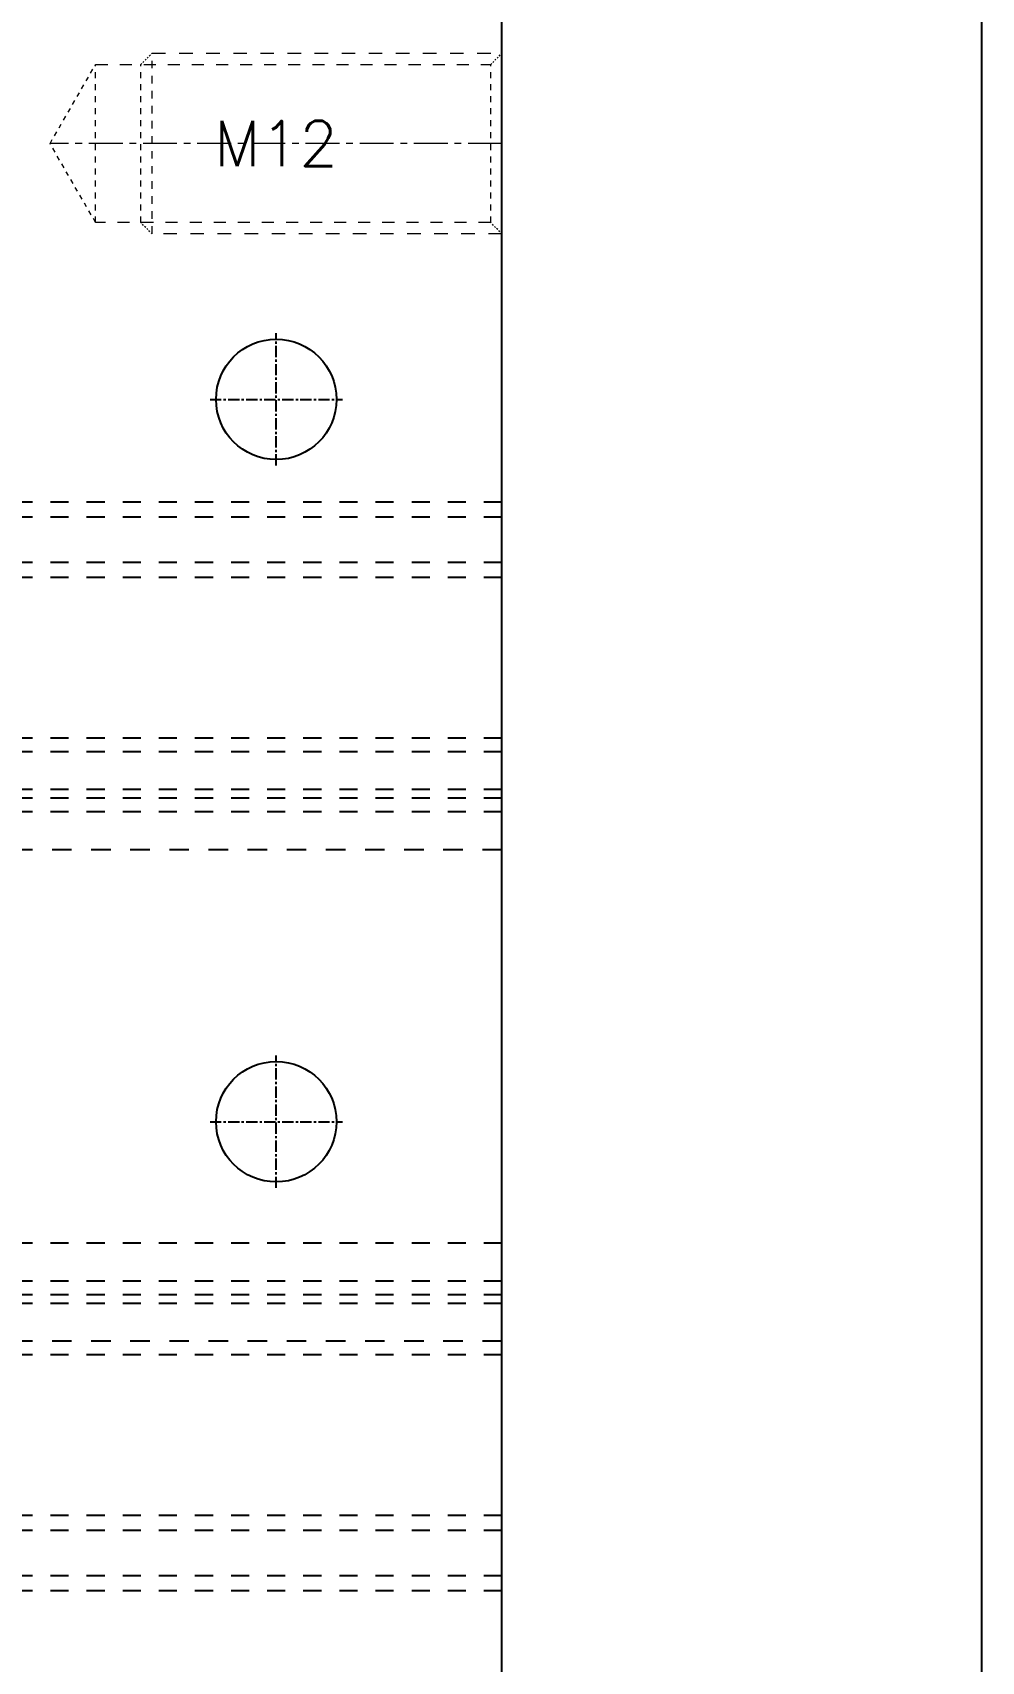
# Model space of a CAD drawing. Header units: millimetres. Extents: x 2875 to 3219, y 1450 to 1733.
# Drawn here: x 3155.7 to 3218.8, y 1563.5 to 1671.7 of the extents above; entities that cross this region are included whole.
import ezdxf
from ezdxf.enums import TextEntityAlignment as Align

# ---------------------------------------------------------------- set-up
doc = ezdxf.new("R2010")
doc.units = ezdxf.units.MM
doc.linetypes.add('CENTER', pattern=[0.6, 0.375, -0.075, 0.075, -0.075])
doc.linetypes.add('HIDDEN', pattern=[0.2, 0.1, -0.1])
doc.layers.add('DEFAULT_2', color=8, linetype='HIDDEN')
doc.layers.add('screw', color=33, linetype='Continuous', lineweight=13)
doc.styles.add('TXT', font='txt.shx', dxfattribs={"bigfont": 'gbcbig.shx'})

msp = doc.modelspace()

# ---------------------------------------------------------------- linework, layer by layer
at = {"color": 7, "linetype": 'Continuous'}
msp.add_line((3186.925, 1504.336), (3186.925, 1684.336), dxfattribs=at)
at = {"color": 1, "linetype": 'CENTER', "ltscale": 2}
for p, q in [((3171.925, 1642.936), (3171.925, 1651.736)), ((3167.525, 1647.336), (3176.325, 1647.336)), ((3171.925, 1594.936), (3171.925, 1603.736)), ((3167.525, 1599.336), (3176.325, 1599.336))]:
    msp.add_line(p, q, dxfattribs=at)
msp.add_lwpolyline([(2875.099, 1733.293), (3218.786, 1733.293), (3218.786, 1450.145), (2875.099, 1450.145)], close=True)
for centre in [(3171.925, 1647.336), (3171.925, 1599.336)]:
    msp.add_circle(centre, 4)
at = {"layer": 'DEFAULT_2', "color": 8, "linetype": 'HIDDEN', "ltscale": 12}
for p, q in [((3186.925, 1640.506), (3146.99, 1640.506)), ((3186.925, 1639.501), (3146.99, 1639.501)), ((3186.925, 1636.506), (3146.99, 1636.506)), ((3186.925, 1635.501), (3146.99, 1635.501)), ((3186.925, 1624.828), (3146.99, 1624.828)), ((3186.925, 1623.923), (3146.99, 1623.923)), ((3186.925, 1621.411), (3146.99, 1621.411)), ((3186.925, 1620.828), (3146.99, 1620.828)), ((3186.925, 1619.923), (3146.99, 1619.923)), ((3186.925, 1591.261), (3146.99, 1591.261)), ((3186.925, 1588.748), (3146.99, 1588.748)), ((3186.925, 1587.844), (3146.99, 1587.844)), ((3186.925, 1587.261), (3146.99, 1587.261)), ((3186.925, 1583.844), (3146.99, 1583.844)), ((3186.925, 1573.171), (3146.99, 1573.171)), ((3186.925, 1572.166), (3146.99, 1572.166)), ((3186.925, 1569.171), (3146.99, 1569.171)), ((3186.925, 1568.166), (3146.99, 1568.166))]:
    msp.add_line(p, q, dxfattribs=at)
at = {"layer": 'DEFAULT_2', "color": 8, "linetype": 'HIDDEN', "ltscale": 13}
for p, q in [((3186.925, 1617.411), (3144.98, 1617.401)), ((3186.925, 1584.748), (3144.602, 1584.745))]:
    msp.add_line(p, q, dxfattribs=at)
at = {"layer": 'screw', "color": 92, "linetype": 'HIDDEN', "ltscale": 0.8}
for p, q in [((3162.925, 1669.586), (3163.675, 1670.336)), ((3163.675, 1658.336), (3162.925, 1659.086))]:
    msp.add_line(p, q, dxfattribs=at)
at = {"layer": 'screw', "color": 92, "linetype": 'HIDDEN', "ltscale": 9}
for p, q in [((3163.675, 1670.336), (3186.925, 1670.336)), ((3186.925, 1658.336), (3163.675, 1658.336))]:
    msp.add_line(p, q, dxfattribs=at)
at = {"layer": 'screw', "color": 92, "linetype": 'HIDDEN', "ltscale": 5}
msp.add_line((3163.675, 1658.336), (3163.675, 1670.336), dxfattribs=at)
at = {"layer": 'screw', "linetype": 'HIDDEN', "ltscale": 0.8}
for p, q in [((3186.175, 1669.586), (3186.925, 1670.336)), ((3186.925, 1658.336), (3186.175, 1659.086))]:
    msp.add_line(p, q, dxfattribs=at)
at = {"layer": 'screw', "linetype": 'HIDDEN', "ltscale": 3}
for p, q in [((3156.894, 1664.336), (3159.925, 1669.586)), ((3159.925, 1659.086), (3156.894, 1664.336))]:
    msp.add_line(p, q, dxfattribs=at)
at = {"layer": 'screw', "linetype": 'HIDDEN', "ltscale": 8}
for p, q in [((3159.925, 1669.586), (3186.175, 1669.586)), ((3186.175, 1659.086), (3159.925, 1659.086))]:
    msp.add_line(p, q, dxfattribs=at)
at = {"layer": 'screw', "linetype": 'HIDDEN', "ltscale": 4}
for p, q in [((3159.925, 1659.086), (3159.925, 1669.586)), ((3186.175, 1659.086), (3186.175, 1669.586))]:
    msp.add_line(p, q, dxfattribs=at)
at = {"layer": 'screw', "color": 92, "linetype": 'HIDDEN', "ltscale": 4}
msp.add_line((3162.925, 1659.086), (3162.925, 1669.586), dxfattribs=at)
at = {"layer": 'screw', "color": 1, "linetype": 'CENTER', "ltscale": 6}
msp.add_line((3186.925, 1664.336), (3156.894, 1664.336), dxfattribs=at)

# ---------------------------------------------------------------- texts
at = {"layer": 'screw', "color": 222, "linetype": 'HIDDEN', "ltscale": 0.746373, "style": 'TXT'}
msp.add_text('M12', height=3, dxfattribs=at).set_placement((3171.909, 1664.336), align=Align.MIDDLE)

doc.saveas('drawing.dxf')
